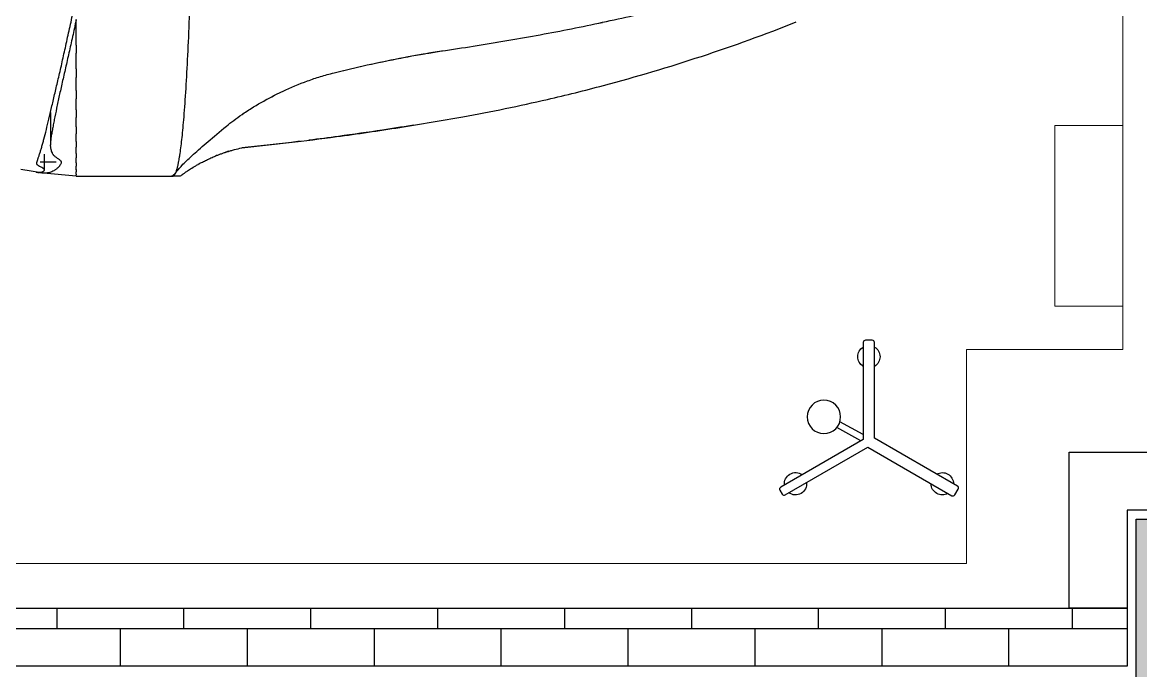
# Model space of a CAD drawing. Header units: metres. Extents: x -22.5 to 67.5, y 0 to 64.7.
# Drawn here: x 25.811 to 28.317, y 34.185 to 35.639 of the extents above; entities that cross this region are included whole.
import ezdxf

# ---------------------------------------------------------------- set-up
doc = ezdxf.new("R2010")
doc.units = ezdxf.units.M
for name, color, linetype in [('XREF PB NEURO-ONCOLOGIA$0$-CG-M-WALL', 7, 'Continuous'), ('XREF PB NEURO-ONCOLOGIA$0$COLUMNAS', 6, 'Continuous'), ('XREF PB NEURO-ONCOLOGIA$0$EQUIPO', 8, 'Continuous'), ('XREF PB NEURO-ONCOLOGIA$0$HATCH', 251, 'Continuous'), ('XREF PB NEURO-ONCOLOGIA$0$MOBILIARIO', 161, 'Continuous'), ('XREF PB NEURO-ONCOLOGIA$0$TABIQUES BLINDADOS', 30, 'Continuous')]:
    doc.layers.add(name, color=color, linetype=linetype)
doc.layers.add('XREF PB NEURO-ONCOLOGIA$0$MUROS DE TABLAROCA', color=150, linetype='Continuous', lineweight=13)

# ---------------------------------------------------------------- blocks, each defined once
blk = doc.blocks.new('XREF PB NEURO-ONCOLOGIA$0$C-1')
at = {"layer": 'XREF PB NEURO-ONCOLOGIA$0$-CG-M-WALL', "true_color": 0x636466}
h = blk.add_hatch(color=251, dxfattribs=at)
h.dxf.hatch_style = 1
h.paths.add_polyline_path([(-0.5, -0.5), (-0.5, 0.5), (0.5, 0.5), (0.5, -0.5)])
blk.add_lwpolyline([(-0.5, -0.5), (-0.5, 0.5), (0.5, 0.5), (0.5, -0.5)], close=True)
blk = doc.blocks.new('*U744')
for p, q in [((-403.6, -918.5), (-403.6, -991.3)), ((-416.5, -1047), (-416.5, -1011.6)), ((-419.2, -1054.3), (-469.7, -1045.9)), ((-422.1, -1053.9), (-434.4, -1052.1)), ((-426.8, -1028.9), (-390.9, -1028.9)), ((-345.7, -1061.1), (-419.2, -1054.3)), ((-345.7, -1061.1), (-133.7, -1061.1)), ((-134, -1061.1), (-128.8, -1059.6)), ((-133.7, -1061.1), (-129.6, -1061.1)), ((-113, -1061.1), (-129.6, -1061.1)), ((-128.8, -1059.6), (-123.1, -1054.3))]:
    blk.add_line(p, q)
for points, knots in [([(-123.1, -1054.3), (-122.3, -1052.5), (-121, -1049.3), (-119.6, -1044.4), (-118.7, -1041.3), (-118.1, -1038.8), (-117.5, -1036.3), (-117, -1033.5), (-116.4, -1030.6), (-115.6, -1026.5), (-114.6, -1021.1), (-113, -1011.5), (-111.1, -998), (-108.9, -979.5), (-106.7, -958.5), (-103.7, -925.2), (-100, -874.7), (-94.5, -777.1), (-91, -688.7), (-89.1, -624.5)], [-1, -1, -1, -1, -0.941667, -0.9125, -0.897917, -0.883333, -0.86875, -0.854167, -0.839583, -0.825, -0.795833, -0.766667, -0.708333, -0.65, -0.591667, -0.533333, -0.4, -0.266667, 0, 0, 0, 0]), ([(-435.4, -1051.9), (-434.8, -1052.1), (-433.4, -1052.3), (-431.4, -1052.4), (-429.3, -1052.5), (-427.3, -1052.3), (-425.3, -1052.1), (-423.2, -1051.7), (-421.5, -1051.3), (-420.6, -1050.8), (-420.1, -1050.6), (-419.8, -1050.4), (-419.5, -1050.1), (-419.1, -1049.8), (-418.3, -1049.2), (-417.3, -1048.2), (-416.8, -1047), (-417.1, -1046.1), (-417.4, -1045.5), (-417.8, -1045), (-418.3, -1044.5), (-419.2, -1043.8), (-421.4, -1042.5), (-425.4, -1040.4), (-429.5, -1038.2), (-431.7, -1036.6), (-432.7, -1035.7), (-433.2, -1035.1), (-433.6, -1034.4), (-434, -1033.6), (-434.3, -1032.1), (-434, -1029.9), (-433.1, -1027.7), (-432.6, -1026.1), (-432.3, -1025.2), (-432.1, -1024.5), (-431.9, -1023.7), (-431.7, -1022.7), (-431.1, -1021), (-430.2, -1018.3), (-429, -1015.1), (-427.8, -1011.6), (-426.7, -1007.9), (-425.1, -1002.9), (-423.1, -996.1), (-420.6, -987.3), (-417.2, -974.6), (-412.7, -957.1), (-407, -933.4), (-400.9, -907.1), (-394.2, -878.3), (-386.8, -847.2), (-379.1, -813.7), (-371.2, -778), (-362.8, -740.2), (-354.1, -700.4), (-348.5, -672.6), (-345.7, -658.4)], [0.4545455, 0.4545455, 0.4545455, 0.4545455, 0.4621212, 0.469697, 0.4772727, 0.4848485, 0.4924242, 0.5, 0.5075758, 0.5113636, 0.5132576, 0.5151515, 0.5170455, 0.5189394, 0.5227273, 0.530303, 0.5378788, 0.5416667, 0.5435606, 0.5454545, 0.5473485, 0.5492424, 0.5530303, 0.5606061, 0.5681818, 0.5719697, 0.5738636, 0.5757576, 0.5776515, 0.5795455, 0.5833333, 0.5909091, 0.5984848, 0.6022727, 0.6041667, 0.6060606, 0.6079545, 0.6098485, 0.6136364, 0.6212121, 0.6287879, 0.6363636, 0.6439394, 0.6515152, 0.6666667, 0.6818182, 0.6969697, 0.7272727, 0.7575758, 0.7878788, 0.8181818, 0.8484848, 0.8787879, 0.9090909, 0.9393939, 0.969697, 1, 1, 1, 1]), ([(-345.7, -709.9), (-348.4, -722.9), (-353.9, -748.3), (-362, -784.5), (-369.8, -818.7), (-377.1, -850.8), (-383.8, -880.8), (-389.7, -908.6), (-394, -930), (-397.2, -945.9), (-398.9, -955.3), (-400.2, -962.5), (-401.2, -967.8), (-402, -972.9), (-402.6, -977.9), (-403.2, -982.7), (-403.6, -987.4), (-403.8, -991.2), (-403.7, -994.1), (-403.4, -996.3), (-403.1, -998.5), (-402.6, -1001.3), (-401.7, -1004.8), (-400.4, -1008.1), (-399.1, -1010.4), (-398.2, -1011.7), (-397.6, -1012.7), (-396.8, -1013.7), (-395.5, -1015), (-392.8, -1017.2), (-388.2, -1020.4), (-383.9, -1023.4), (-381.7, -1025.4), (-380.7, -1026.5), (-380.1, -1027.3), (-379.8, -1028.1), (-379.5, -1029.1), (-379.3, -1030.9), (-380.1, -1033.2), (-381.5, -1035.4), (-382.5, -1036.8), (-383, -1037.6), (-383.4, -1038.2), (-383.8, -1038.8), (-384.3, -1039.5), (-385.3, -1040.8), (-387.1, -1042.5), (-389.3, -1044.3), (-391.5, -1045.9), (-393.6, -1047.5), (-396.7, -1049.3), (-400.5, -1051.1), (-405.2, -1052.8), (-409.9, -1053.8), (-413.9, -1054.3), (-417.1, -1054.3), (-419.4, -1054.2), (-421.7, -1054), (-424, -1053.6), (-426.3, -1053.1), (-427.7, -1052.7), (-428.3, -1052.5)], [0, 0, 0, 0, 0.030303, 0.0606061, 0.0909091, 0.1212121, 0.1515152, 0.1818182, 0.2121212, 0.2272727, 0.2424242, 0.25, 0.2575758, 0.2651515, 0.2727273, 0.280303, 0.2878788, 0.2954545, 0.2992424, 0.3030303, 0.3068182, 0.3106061, 0.3181818, 0.3257576, 0.3295455, 0.3314394, 0.3333333, 0.3352273, 0.3371212, 0.3409091, 0.3484848, 0.3560606, 0.3598485, 0.3617424, 0.3636364, 0.3655303, 0.3674242, 0.3712121, 0.3787879, 0.3863636, 0.3901515, 0.3920455, 0.3939394, 0.3958333, 0.3977273, 0.4015152, 0.4090909, 0.4166667, 0.4242424, 0.4318182, 0.4393939, 0.4545455, 0.469697, 0.4848485, 0.5, 0.5075758, 0.5151515, 0.5227273, 0.530303, 0.5378788, 0.5454545, 0.5454545, 0.5454545, 0.5454545]), ([(-345.7, -767.2), (-345.7, -761.1), (-345.7, -742.5), (-345.7, -723.2), (-345.7, -709.9)], [0.66846825, 0.66846825, 0.66846825, 0.66846825, 0.67857143, 0.69918368, 0.69918368, 0.69918368, 0.69918368]), ([(232.2, -829.2), (265.1, -821), (323.2, -807.5), (406.8, -790.9), (457.1, -782.5), (482.2, -778.8)], [0, 0, 0, 0, 0.4, 0.7, 1, 1, 1, 1]), ([(232.2, -829.2), (256.9, -823), (306.5, -811.3), (390, -793.9), (448.7, -783.8), (482.2, -778.8)], [-1, -1, -1, -1, -0.7, -0.4, 0, 0, 0, 0]), ([(-345.7, -868.6), (-345.7, -859.6), (-345.7, -850.1), (-345.7, -840.3), (-345.7, -840)], [0.60698954, 0.60698954, 0.60698954, 0.60698954, 0.625, 0.62550971, 0.62550971, 0.62550971, 0.62550971]), ([(-9.2, -949), (-4, -944.7), (7.2, -935.9), (25.8, -922.5), (46.3, -909), (68.5, -895.7), (92.3, -882.7), (126.1, -865.9), (162.8, -850.5), (201.8, -837.3), (222, -831.7), (232.2, -829.2)], [0, 0, 0, 0, 0.1, 0.2, 0.3, 0.4, 0.5, 0.6, 0.8, 0.9, 1, 1, 1, 1]), ([(-9.2, -949), (-4, -944.7), (7.2, -935.9), (32, -918), (67.6, -895.6), (116.9, -869.7), (162.8, -850.5), (201.8, -837.3), (222, -831.7), (232.2, -829.2)], [-1, -1, -1, -1, -0.9, -0.8, -0.6, -0.4, -0.2, -0.1, 0, 0, 0, 0]), ([(-345.7, -868.6), (-345.7, -870.1), (-345.7, -876.6), (-345.7, -882.9), (-345.7, -887.6)], [-0.79257389, -0.79257389, -0.79257389, -0.79257389, -0.78571429, -0.76337475, -0.76337475, -0.76337475, -0.76337475]), ([(520.7, -927.8), (552.4, -922.1), (615.9, -909.9), (721.1, -886.9), (794.3, -868.7), (835.9, -857.6)], [-1, -1, -1, -1, -0.7, -0.4, 0, 0, 0, 0]), ([(-345.7, -950.4), (-345.7, -947.3), (-345.7, -940.5), (-345.7, -933.3), (-345.7, -929.5)], [0.5454559, 0.5454559, 0.5454559, 0.5454559, 0.55357143, 0.56284079, 0.56284079, 0.56284079, 0.56284079]), ([(-345.7, -950.4), (-345.7, -955.4), (-345.7, -960.5), (-345.7, -965.4), (-345.7, -965.7)], [-0.65414808, -0.65414808, -0.65414808, -0.65414808, -0.625, -0.62322531, -0.62322531, -0.62322531, -0.62322531]), ([(25.5, -997.4), (60.9, -993.8), (131.6, -986), (249.5, -971.1), (379.3, -952.2), (473.6, -936.3), (520.7, -927.8)], [-1, -1, -1, -1, -0.785714, -0.571429, -0.285714, 0, 0, 0, 0]), ([(341, -957.6), (308.9, -962.4), (255, -970.2), (198.4, -977.6), (176, -980.3)], [-1, -1, -1, -1, -0.6666667, -0.4558524, -0.4558524, -0.4558524, -0.4558524]), ([(-345.7, -983.1), (-345.7, -985), (-345.7, -989.4), (-345.7, -993.6), (-345.7, -995.9)], [-0.58475629, -0.58475629, -0.58475629, -0.58475629, -0.57142857, -0.55368551, -0.55368551, -0.55368551, -0.55368551]), ([(-345.7, -1010), (-345.7, -1005.8), (-345.7, -1001.1), (-345.7, -996.1), (-345.7, -995.9)], [0.48379698, 0.48379698, 0.48379698, 0.48379698, 0.5, 0.50082691, 0.50082691, 0.50082691, 0.50082691]), ([(-113, -1061.1), (-113.1, -1061.2), (-112.7, -1060.9), (-109.2, -1058.2), (-102, -1053), (-94.4, -1047.9), (-86, -1042.4), (-77.8, -1037.5), (-72, -1034.2), (-66.9, -1031.4), (-62.8, -1029.3), (-58.6, -1027.1), (-54, -1024.8), (-49.1, -1022.5), (-44, -1020.2), (-38.6, -1017.8), (-32.9, -1015.4), (-26.8, -1013), (-20.4, -1010.6), (-13.7, -1008.2), (-6.6, -1005.9), (0.9, -1003.6), (11.3, -1000.7), (19.7, -998.6), (25.5, -997.4)], [-0.4583333, -0.4583333, -0.4583333, -0.4583333, -0.4166667, -0.3333333, -0.2916667, -0.25, -0.2083333, -0.1875, -0.1666667, -0.15625, -0.1458333, -0.1354167, -0.125, -0.1145833, -0.1041667, -0.09375, -0.0833333, -0.0729167, -0.0625, -0.0520833, -0.0416667, -0.03125, -0.0208333, 0, 0, 0, 0]), ([(156.1, -982.8), (149.7, -983.6), (125.3, -986.5), (82.2, -991.5), (44.6, -995.5), (25.5, -997.4)], [-0.3935523, -0.3935523, -0.3935523, -0.3935523, -0.3333333, -0.1666667, 0, 0, 0, 0]), ([(-345.7, -1010), (-345.7, -1011.8), (-345.7, -1015.3), (-345.7, -1018.6), (-345.7, -1020.2)], [-0.51540621, -0.51540621, -0.51540621, -0.51540621, -0.5, -0.48428801, -0.48428801, -0.48428801, -0.48428801]), ([(-345.7, -1031), (-345.7, -1030.6), (-345.7, -1028.3), (-345.7, -1024.8), (-345.7, -1021.5), (-345.7, -1020.2)], [0.45300336, 0.45300336, 0.45300336, 0.45300336, 0.45535714, 0.46428571, 0.46998101, 0.46998101, 0.46998101, 0.46998101]), ([(-4.1, -1005.1), (-5.8, -1005.7), (-8.3, -1006.5), (-10.7, -1007.3), (-11.4, -1007.5)], [-0.9478837, -0.9478837, -0.9478837, -0.9478837, -0.9375, -0.93307012, -0.93307012, -0.93307012, -0.93307012]), ([(-345.7, -1031.1), (-345.7, -1032.6), (-345.7, -1035.2), (-345.7, -1037.6), (-345.7, -1038.6)], [-0.44608111, -0.44608111, -0.44608111, -0.44608111, -0.42857143, -0.41503915, -0.41503915, -0.41503915, -0.41503915]), ([(-345.7, -1046.5), (-345.7, -1045.6), (-345.7, -1043.4), (-345.7, -1040.6), (-345.7, -1038.8), (-345.7, -1038.6)], [0.42197466, 0.42197466, 0.42197466, 0.42197466, 0.42857143, 0.4375, 0.43920571, 0.43920571, 0.43920571, 0.43920571]), ([(-345.7, -1046.4), (-345.7, -1046.5), (-345.7, -1047.7), (-345.7, -1049.4), (-345.7, -1050.9), (-345.7, -1051.4)], [-0.37633871, -0.37633871, -0.37633871, -0.37633871, -0.375, -0.35714286, -0.34545554, -0.34545554, -0.34545554, -0.34545554]), ([(-345.7, -1056.2), (-345.7, -1056), (-345.7, -1055.2), (-345.7, -1053.7), (-345.7, -1052.1), (-345.7, -1051.4)], [0.3908228, 0.3908228, 0.3908228, 0.3908228, 0.39285714, 0.40178571, 0.40829381, 0.40829381, 0.40829381, 0.40829381]), ([(-345.7, -1060.4), (-345.7, -1060.1), (-345.7, -1059.5), (-345.7, -1058.7), (-345.7, -1058.4)], [0.36333944, 0.36333944, 0.36333944, 0.36333944, 0.375, 0.37947136, 0.37947136, 0.37947136, 0.37947136]), ([(-345.7, -1060.7), (-345.7, -1060.9), (-345.7, -1061.1), (-345.7, -1061.1), (-345.7, -1061.1)], [-0.23618387, -0.23618387, -0.23618387, -0.23618387, -0.21428571, -0.20516071, -0.20516071, -0.20516071, -0.20516071]), ([(-134, -1061.1), (-132.8, -1061.2), (-129.4, -1060.4), (-125.6, -1057.3), (-123.1, -1054.3)], [0.7777778, 0.7777778, 0.7777778, 0.7777778, 0.8611111, 1, 1, 1, 1]), ([(-130.4, -1061), (-129.8, -1061.2), (-128.3, -1061.1), (-125.8, -1059.3), (-124, -1056.3), (-123.1, -1054.3)], [-0.2383483, -0.2383483, -0.2383483, -0.2383483, -0.1818182, -0.0909091, 0, 0, 0, 0])]:
    blk.add_open_spline(points, degree=3, knots=knots)
for points in [[(482.2, -778.8), (529.7, -771.8), (624.1, -756.7), (764.7, -730.9), (857.3, -711.2), (903.4, -700.6)], [(764.4, -730.3), (787.7, -725.7), (810.9, -720.9), (834.1, -716)], [(835.9, -857.6), (909.9, -837.9), (1056.6, -794.2), (1198.8, -742.7), (1268.3, -715.2)], [(623.9, -756.2), (647.4, -752.1), (670.9, -748), (694.3, -743.7)], [(694.3, -743.7), (717.8, -739.4), (741.1, -734.9), (764.4, -730.3)], [(-345.7, -767.2), (-345.7, -773.3), (-345.7, -779.4), (-345.7, -785.4)], [(482.2, -778.8), (505.9, -775.3), (529.6, -771.6), (553.2, -767.9)], [(553.2, -767.9), (576.8, -764.1), (600.4, -760.2), (623.9, -756.2)], [(-345.7, -820.2), (-345.7, -808.9), (-345.7, -797.3), (-345.7, -785.4)], [(-345.7, -820.2), (-345.7, -826.9), (-345.7, -833.5), (-345.7, -840)], [(-345.7, -912.1), (-345.7, -904.2), (-345.7, -896), (-345.7, -887.6)], [(-345.7, -912.1), (-345.7, -918.1), (-345.7, -923.8), (-345.7, -929.5)], [(-119.9, -1050), (-117.2, -1046), (-108.1, -1035.5), (-84.3, -1013), (-51.3, -984.1), (-24, -961.3), (-9.2, -949)], [(-119.9, -1050), (-117.2, -1046), (-108.1, -1035.5), (-84.3, -1013), (-51.3, -984.1), (-24, -961.3), (-9.2, -949)], [(410.3, -946.7), (399.4, -948.5), (376.9, -952.1), (353.2, -955.7), (341, -957.6)], [(-345.7, -983.1), (-345.7, -977.6), (-345.7, -971.8), (-345.7, -965.7)], [(-29.8, -1014.2), (-31.5, -1014.8), (-33.1, -1015.5), (-34.6, -1016.1)], [(-123.1, -1054.3), (-122.6, -1053.7), (-121.5, -1052.4), (-120.4, -1050.8), (-119.9, -1050)], [(-123.1, -1054.3), (-122.6, -1053.7), (-122, -1053), (-121.5, -1052.3)], [(-121.5, -1052.3), (-121, -1051.6), (-120.4, -1050.8), (-119.9, -1050)], [(-68.9, -1032.5), (-70.4, -1033.3), (-71.8, -1034.1), (-73.2, -1034.9)], [(-345.7, -1056.2), (-345.7, -1056.9), (-345.7, -1057.5), (-345.7, -1058)], [(-345.7, -1061.1), (-345.7, -1061.1), (-345.7, -1061.1), (-345.7, -1061.1)]]:
    blk.add_open_spline(points, degree=3)
blk = doc.blocks.new('XREF PB NEURO-ONCOLOGIA$0$XREF PB NEURO-ONCOLOGIA$0$LAMPIERO')
for p, q in [((0.0082, -0.025), (0.0368, -0.0775)), ((-0.006, -0.0304), (0.0237, -0.0847))]:
    blk.add_line(p, q)
blk.add_lwpolyline([(-0.1253, -0.207, -0.414214), (-0.1271, -0.2002), (-0.0202, -0.015), (-0.129, 0.1733, -0.414214), (-0.1272, 0.1801), (-0.1142, 0.1876, -0.414214), (-0.1074, 0.1858), (0, 0), (0.2147, 0, -0.414214), (0.2197, -0.005), (0.2197, -0.02, -0.414214), (0.2147, -0.025), (-0.0029, -0.025), (-0.1098, -0.2102, -0.414214), (-0.1166, -0.212)], format="xyb", close=True)
blk.add_circle((0.0479, -0.1133), 0.0375)
for centre, start, end in [((-0.1022, 0.152), 329.8038, 90.2467), ((-0.1022, 0.152), 150.2472, 269.8033), ((0.1828, -0.0125), 30, 150), ((0.1828, -0.0125), 210, 330), ((-0.1022, -0.177), 83.5782, 216.4218), ((-0.1022, -0.177), 263.5782, 36.4218)]:
    blk.add_arc(centre, 0.025, start, end)
blk = doc.blocks.new('XREF PB NEURO-ONCOLOGIA')
at = {"layer": 'XREF PB NEURO-ONCOLOGIA$0$HATCH'}
h = blk.add_hatch(dxfattribs=at)
h.set_pattern_fill('AR-B816', color=256, scale=0.0007, angle=90)
h.paths.add_polyline_path([(0.7217, 23.2562), (0.8517, 23.2562), (0.8517, 16.9762), (0.7217, 16.9762)])
at = {"layer": 'XREF PB NEURO-ONCOLOGIA$0$EQUIPO', "lineweight": 20}
blk.add_lwpolyline([(1.529, 16.9862), (1.529, 17.1385), (1.9343, 17.1385), (1.9343, 16.9862)], dxfattribs=at)
blk.add_lwpolyline([(1.529, 16.9862), (1.529, 17.1385), (1.9343, 17.1385), (1.9343, 16.9862)], close=True, dxfattribs=at)
at = {"layer": 'XREF PB NEURO-ONCOLOGIA$0$MUROS DE TABLAROCA'}
blk.add_lwpolyline([(3.5646, 16.9862), (1.4317, 16.9862), (1.4317, 17.3362), (0.9517, 17.3362), (0.9517, 23.0262), (1.3017, 23.0262), (1.3017, 23.2462), (6.7417, 23.2462), (6.7417, 16.9862), (6.6117, 16.9862), (6.6117, 16.9862), (5.4646, 16.9862)], dxfattribs=at)
at = {"layer": 'XREF PB NEURO-ONCOLOGIA$0$TABIQUES BLINDADOS'}
for points in [[(0.7217, 23.2562), (0.8517, 23.2562), (0.8517, 16.9762), (0.7217, 16.9762)], [(1.0717, 16.8862), (1.0717, 16.9762), (0.8517, 16.9762), (0.8517, 17.1062), (1.2017, 17.1062), (1.2017, 16.8862)]]:
    blk.add_lwpolyline(points, close=True, dxfattribs=at)
at = {"layer": 'XREF PB NEURO-ONCOLOGIA$0$COLUMNAS'}
blk.add_blockref('XREF PB NEURO-ONCOLOGIA$0$C-1', (0.5517, 16.4562, 0), dxfattribs=at)
at = {"layer": 'XREF PB NEURO-ONCOLOGIA$0$EQUIPO', "xscale": 0.0009999999999940395, "yscale": 0.0009999999999940395, "zscale": 0.0009999999999940395, "rotation": 270}
blk.add_blockref('*U744', (2.8817, 18.9862), dxfattribs=at)
at = {"layer": 'XREF PB NEURO-ONCOLOGIA$0$MOBILIARIO', "xscale": -1, "rotation": 180}
blk.add_blockref('XREF PB NEURO-ONCOLOGIA$0$XREF PB NEURO-ONCOLOGIA$0$LAMPIERO', (1.233, 17.5427), dxfattribs=at)

msp = doc.modelspace()

# ---------------------------------------------------------------- block references
at = {"rotation": 90}
msp.add_blockref('XREF PB NEURO-ONCOLOGIA', (45.2634, 33.4734), dxfattribs=at)

doc.saveas('drawing.dxf')
